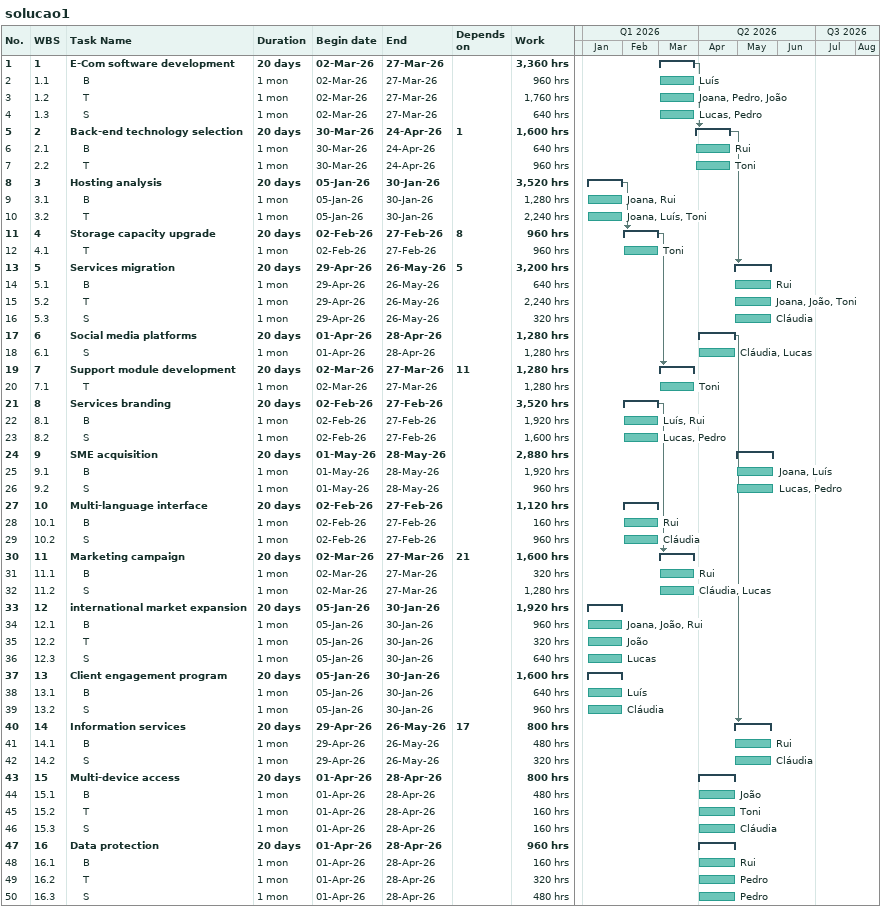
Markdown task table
solucao1

| ID | WBS | Task | Duration | Start | Finish | Predecessors | Resources | Work (h) |
|---|---|---|---|---|---|---|---|---|
| 1 | 1 | **E-Com software development** | 20d | 2026-03-02 | 2026-03-27 |  |  | 3360 |
| 2 | 1.1 | B | 1mo | 2026-03-02 | 2026-03-27 |  | Luís | 960 |
| 3 | 1.2 | T | 1mo | 2026-03-02 | 2026-03-27 |  | Joana, Pedro, João | 1760 |
| 4 | 1.3 | S | 1mo | 2026-03-02 | 2026-03-27 |  | Lucas, Pedro | 640 |
| 5 | 2 | **Back-end technology selection** | 20d | 2026-03-30 | 2026-04-24 | 1 |  | 1600 |
| 6 | 2.1 | B | 1mo | 2026-03-30 | 2026-04-24 |  | Rui | 640 |
| 7 | 2.2 | T | 1mo | 2026-03-30 | 2026-04-24 |  | Toni | 960 |
| 8 | 3 | **Hosting analysis** | 20d | 2026-01-05 | 2026-01-30 |  |  | 3520 |
| 9 | 3.1 | B | 1mo | 2026-01-05 | 2026-01-30 |  | Joana, Rui | 1280 |
| 10 | 3.2 | T | 1mo | 2026-01-05 | 2026-01-30 |  | Joana, Luís, Toni | 2240 |
| 11 | 4 | **Storage capacity upgrade** | 20d | 2026-02-02 | 2026-02-27 | 8 |  | 960 |
| 12 | 4.1 | T | 1mo | 2026-02-02 | 2026-02-27 |  | Toni | 960 |
| 13 | 5 | **Services migration** | 20d | 2026-04-29 | 2026-05-26 | 5 |  | 3200 |
| 14 | 5.1 | B | 1mo | 2026-04-29 | 2026-05-26 |  | Rui | 640 |
| 15 | 5.2 | T | 1mo | 2026-04-29 | 2026-05-26 |  | Joana, João, Toni | 2240 |
| 16 | 5.3 | S | 1mo | 2026-04-29 | 2026-05-26 |  | Cláudia | 320 |
| 17 | 6 | **Social media platforms** | 20d | 2026-04-01 | 2026-04-28 |  |  | 1280 |
| 18 | 6.1 | S | 1mo | 2026-04-01 | 2026-04-28 |  | Cláudia, Lucas | 1280 |
| 19 | 7 | **Support module development** | 20d | 2026-03-02 | 2026-03-27 | 11 |  | 1280 |
| 20 | 7.1 | T | 1mo | 2026-03-02 | 2026-03-27 |  | Toni | 1280 |
| 21 | 8 | **Services branding** | 20d | 2026-02-02 | 2026-02-27 |  |  | 3520 |
| 22 | 8.1 | B | 1mo | 2026-02-02 | 2026-02-27 |  | Luís, Rui | 1920 |
| 23 | 8.2 | S | 1mo | 2026-02-02 | 2026-02-27 |  | Lucas, Pedro | 1600 |
| 24 | 9 | **SME acquisition** | 20d | 2026-05-01 | 2026-05-28 |  |  | 2880 |
| 25 | 9.1 | B | 1mo | 2026-05-01 | 2026-05-28 |  | Joana, Luís | 1920 |
| 26 | 9.2 | S | 1mo | 2026-05-01 | 2026-05-28 |  | Lucas, Pedro | 960 |
| 27 | 10 | **Multi-language interface** | 20d | 2026-02-02 | 2026-02-27 |  |  | 1120 |
| 28 | 10.1 | B | 1mo | 2026-02-02 | 2026-02-27 |  | Rui | 160 |
| 29 | 10.2 | S | 1mo | 2026-02-02 | 2026-02-27 |  | Cláudia | 960 |
| 30 | 11 | **Marketing campaign** | 20d | 2026-03-02 | 2026-03-27 | 21 |  | 1600 |
| 31 | 11.1 | B | 1mo | 2026-03-02 | 2026-03-27 |  | Rui | 320 |
| 32 | 11.2 | S | 1mo | 2026-03-02 | 2026-03-27 |  | Cláudia, Lucas | 1280 |
| 33 | 12 | **international market expansion** | 20d | 2026-01-05 | 2026-01-30 |  |  | 1920 |
| 34 | 12.1 | B | 1mo | 2026-01-05 | 2026-01-30 |  | Joana, João, Rui | 960 |
| 35 | 12.2 | T | 1mo | 2026-01-05 | 2026-01-30 |  | João | 320 |
| 36 | 12.3 | S | 1mo | 2026-01-05 | 2026-01-30 |  | Lucas | 640 |
| 37 | 13 | **Client engagement program** | 20d | 2026-01-05 | 2026-01-30 |  |  | 1600 |
| 38 | 13.1 | B | 1mo | 2026-01-05 | 2026-01-30 |  | Luís | 640 |
| 39 | 13.2 | S | 1mo | 2026-01-05 | 2026-01-30 |  | Cláudia | 960 |
| 40 | 14 | **Information services** | 20d | 2026-04-29 | 2026-05-26 | 17 |  | 800 |
| 41 | 14.1 | B | 1mo | 2026-04-29 | 2026-05-26 |  | Rui | 480 |
| 42 | 14.2 | S | 1mo | 2026-04-29 | 2026-05-26 |  | Cláudia | 320 |
| 43 | 15 | **Multi-device access** | 20d | 2026-04-01 | 2026-04-28 |  |  | 800 |
| 44 | 15.1 | B | 1mo | 2026-04-01 | 2026-04-28 |  | João | 480 |
| 45 | 15.2 | T | 1mo | 2026-04-01 | 2026-04-28 |  | Toni | 160 |
| 46 | 15.3 | S | 1mo | 2026-04-01 | 2026-04-28 |  | Cláudia | 160 |
| 47 | 16 | **Data protection** | 20d | 2026-04-01 | 2026-04-28 |  |  | 960 |
| 48 | 16.1 | B | 1mo | 2026-04-01 | 2026-04-28 |  | Rui | 160 |
| 49 | 16.2 | T | 1mo | 2026-04-01 | 2026-04-28 |  | Pedro | 320 |
| 50 | 16.3 | S | 1mo | 2026-04-01 | 2026-04-28 |  | Pedro | 480 |
